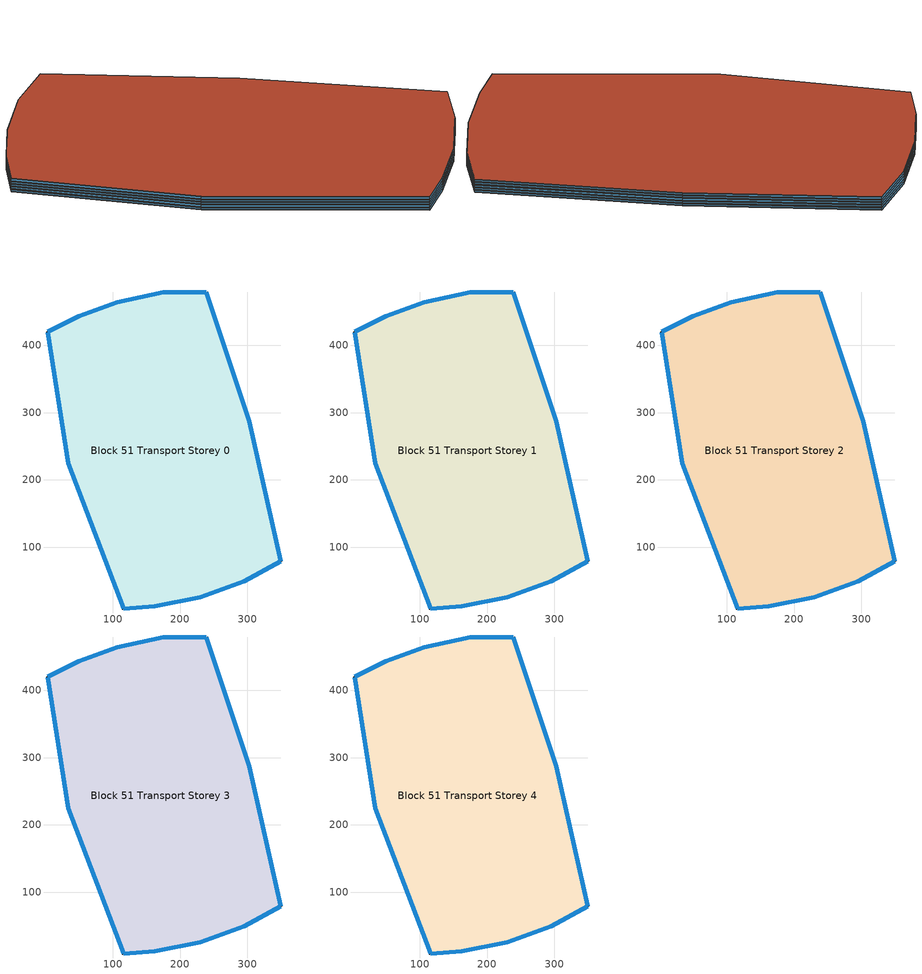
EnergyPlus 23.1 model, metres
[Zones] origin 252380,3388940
Block 51 Transport Storey 0
 floor ground (Project Floor): 238.91,479.52 302.62,287.14 349.85,79.06 295.34,49.58 230.13,25.79 162.07,11.93 116.3,8.1 33.49,224.99 2.85,420.04 48.87,443.39 106.43,464.03 175.09,478.99 z0
 wall outside (Project Wall): 2.85,420.04 33.49,224.99 116.3,8.1 162.07,11.93 230.13,25.79 295.34,49.58 349.85,79.06 302.62,287.14 238.91,479.52 175.09,478.99 106.43,464.03 48.87,443.39 2.85,420.04 z0:3
 window (Transport_west_window_construction): 2.87,419.95 33.47,225.08 / 33.53,224.88 116.26,8.21 z0.6:2.4
 window (Transport_south_window_construction): 116.33,8.1 162.04,11.93 / 162.1,11.94 230.09,25.78 / 230.16,25.8 295.31,49.57 / 295.37,49.6 349.82,79.05 z0.6:2.4
 window (Transport_east_window_construction): 349.83,79.17 302.64,287.04 / 302.59,287.24 238.94,479.42 z0.6:2.4
 window (Transport_north_window_construction): 238.88,479.52 175.12,478.99 / 175.06,478.98 106.47,464.04 / 106.4,464.02 48.9,443.4 / 48.84,443.38 2.87,420.05 z0.6:2.4
 roof outside (Project Ceiling): 295.34,49.58 349.85,79.06 302.62,287.14 238.91,479.52 175.09,478.99 106.43,464.03 48.87,443.39 2.85,420.04 33.49,224.99 116.3,8.1 162.07,11.93 230.13,25.79 z3
Block 51 Transport Storey 1
 floor outside (Project Floor): 238.91,479.52 302.62,287.14 349.85,79.06 295.34,49.58 230.13,25.79 162.07,11.93 116.3,8.1 33.49,224.99 2.85,420.04 48.87,443.39 106.43,464.03 175.09,478.99 z3
 wall outside (Project Wall): 2.85,420.04 33.49,224.99 116.3,8.1 162.07,11.93 230.13,25.79 295.34,49.58 349.85,79.06 302.62,287.14 238.91,479.52 175.09,478.99 106.43,464.03 48.87,443.39 2.85,420.04 z3:6
 window (Transport_west_window_construction): 2.87,419.95 33.47,225.08 / 33.53,224.88 116.26,8.21 z3.6:5.4
 window (Transport_south_window_construction): 116.33,8.1 162.04,11.93 / 162.1,11.94 230.09,25.78 / 230.16,25.8 295.31,49.57 / 295.37,49.6 349.82,79.05 z3.6:5.4
 window (Transport_east_window_construction): 349.83,79.17 302.64,287.04 / 302.59,287.24 238.94,479.42 z3.6:5.4
 window (Transport_north_window_construction): 238.88,479.52 175.12,478.99 / 175.06,478.98 106.47,464.04 / 106.4,464.02 48.9,443.4 / 48.84,443.38 2.87,420.05 z3.6:5.4
 roof outside (Project Ceiling): 295.34,49.58 349.85,79.06 302.62,287.14 238.91,479.52 175.09,478.99 106.43,464.03 48.87,443.39 2.85,420.04 33.49,224.99 116.3,8.1 162.07,11.93 230.13,25.79 z6
Block 51 Transport Storey 2
 floor outside (Project Floor): 238.91,479.52 302.62,287.14 349.85,79.06 295.34,49.58 230.13,25.79 162.07,11.93 116.3,8.1 33.49,224.99 2.85,420.04 48.87,443.39 106.43,464.03 175.09,478.99 z6
 wall outside (Project Wall): 2.85,420.04 33.49,224.99 116.3,8.1 162.07,11.93 230.13,25.79 295.34,49.58 349.85,79.06 302.62,287.14 238.91,479.52 175.09,478.99 106.43,464.03 48.87,443.39 2.85,420.04 z6:9
 window (Transport_west_window_construction): 2.87,419.95 33.47,225.08 / 33.53,224.88 116.26,8.21 z6.6:8.4
 window (Transport_south_window_construction): 116.33,8.1 162.04,11.93 / 162.1,11.94 230.09,25.78 / 230.16,25.8 295.31,49.57 / 295.37,49.6 349.82,79.05 z6.6:8.4
 window (Transport_east_window_construction): 349.83,79.17 302.64,287.04 / 302.59,287.24 238.94,479.42 z6.6:8.4
 window (Transport_north_window_construction): 238.88,479.52 175.12,478.99 / 175.06,478.98 106.47,464.04 / 106.4,464.02 48.9,443.4 / 48.84,443.38 2.87,420.05 z6.6:8.4
 roof outside (Project Ceiling): 295.34,49.58 349.85,79.06 302.62,287.14 238.91,479.52 175.09,478.99 106.43,464.03 48.87,443.39 2.85,420.04 33.49,224.99 116.3,8.1 162.07,11.93 230.13,25.79 z9
Block 51 Transport Storey 3
 floor outside (Project Floor): 238.91,479.52 302.62,287.14 349.85,79.06 295.34,49.58 230.13,25.79 162.07,11.93 116.3,8.1 33.49,224.99 2.85,420.04 48.87,443.39 106.43,464.03 175.09,478.99 z9
 wall outside (Project Wall): 2.85,420.04 33.49,224.99 116.3,8.1 162.07,11.93 230.13,25.79 295.34,49.58 349.85,79.06 302.62,287.14 238.91,479.52 175.09,478.99 106.43,464.03 48.87,443.39 2.85,420.04 z9:12
 window (Transport_west_window_construction): 2.87,419.95 33.47,225.08 / 33.53,224.88 116.26,8.21 z9.6:11.4
 window (Transport_south_window_construction): 116.33,8.1 162.04,11.93 / 162.1,11.94 230.09,25.78 / 230.16,25.8 295.31,49.57 / 295.37,49.6 349.82,79.05 z9.6:11.4
 window (Transport_east_window_construction): 349.83,79.17 302.64,287.04 / 302.59,287.24 238.94,479.42 z9.6:11.4
 window (Transport_north_window_construction): 238.88,479.52 175.12,478.99 / 175.06,478.98 106.47,464.04 / 106.4,464.02 48.9,443.4 / 48.84,443.38 2.87,420.05 z9.6:11.4
 roof outside (Project Ceiling): 295.34,49.58 349.85,79.06 302.62,287.14 238.91,479.52 175.09,478.99 106.43,464.03 48.87,443.39 2.85,420.04 33.49,224.99 116.3,8.1 162.07,11.93 230.13,25.79 z12
Block 51 Transport Storey 4
 floor outside (Project Floor): 238.91,479.52 302.62,287.14 349.85,79.06 295.34,49.58 230.13,25.79 162.07,11.93 116.3,8.1 33.49,224.99 2.85,420.04 48.87,443.39 106.43,464.03 175.09,478.99 z12
 wall outside (Project Wall): 2.85,420.04 33.49,224.99 116.3,8.1 162.07,11.93 230.13,25.79 295.34,49.58 349.85,79.06 302.62,287.14 238.91,479.52 175.09,478.99 106.43,464.03 48.87,443.39 2.85,420.04 z12:15
 window (Transport_west_window_construction): 2.87,419.95 33.47,225.08 / 33.53,224.88 116.26,8.21 z12.6:14.4
 window (Transport_south_window_construction): 116.33,8.1 162.04,11.93 / 162.1,11.94 230.09,25.78 / 230.16,25.8 295.31,49.57 / 295.37,49.6 349.82,79.05 z12.6:14.4
 window (Transport_east_window_construction): 349.83,79.17 302.64,287.04 / 302.59,287.24 238.94,479.42 z12.6:14.4
 window (Transport_north_window_construction): 238.88,479.52 175.12,478.99 / 175.06,478.98 106.47,464.04 / 106.4,464.02 48.9,443.4 / 48.84,443.38 2.87,420.05 z12.6:14.4
 roof outside (Project Flat Roof): 295.34,49.58 349.85,79.06 302.62,287.14 238.91,479.52 175.09,478.99 106.43,464.03 48.87,443.39 2.85,420.04 33.49,224.99 116.3,8.1 162.07,11.93 230.13,25.79 z15
[Building]
Building_1: North Axis=0; Terrain=City; Loads Convergence Tolerance Value=0.04; Temperature Convergence Tolerance Value=0.4; Solar Distribution=FullExterior; Maximum Number of Warmup Days=25; Minimum Number of Warmup Days=6
[Site:Location]
CHN Design_Conditions: Latitude=30; Longitude=114; Time Zone=8; Elevation=12
[SIZINGPERIOD:DESIGNDAY] Day of Month=21; DryBulb Temperature Range Modifier Type=DefaultMultipliers; Humidity Condition Type=Wetbulb; Barometric Pressure=101181; Rain Indicator=No; Snow Indicator=No; Daylight Saving Time Indicator=No; Sky Clearness=0; Begin Environment Reset Mode=FullResetAtBeginEnvironment
Name | Month | Day Type | Maximum DryBulb Temperature | Daily DryBulb Temperature Range | Wetbulb or DewPoint at Maximum DryBulb | Wind Speed | Wind Direction | Solar Model Indicator | ASHRAE Clear Sky Optical Depth for Beam Irradiance taub | ASHRAE Clear Sky Optical Depth for Diffuse Irradiance taud
Ann Htg 99.6% Condns DB | 1 | WinterDesignDay | -10 | 0 | -4.8 | 1 | 340 | ASHRAEClearSky | 0 | 0
Ann Clg .4% Condns DB=>MWB | 7 | SummerDesignDay | 40 | 6.6 | 27.1 | 3.5 | 220 | ASHRAETau | 0.781 | 1.413
[MATERIAL]
DefaultMaterial: Roughness=Rough; Thickness=0.1; Conductivity=0.1; Density=1000; Specific Heat=1000; Thermal Absorptance=0.9; Solar Absorptance=0.7; Visible Absorptance=0.7
[WINDOWMATERIAL:SIMPLEGLAZINGSYSTEM] UFactor=1.6; Visible Transmittance=0.6
Name | Solar Heat Gain Coefficient
Transport_east_window; Transport_south_window; Transport_west_window | 0.3
Transport_north_window | 0.35
[CONSTRUCTION]
Project Wall; Project Floor; Project Flat Roof; Project Ceiling: DefaultMaterial
Transport_east_window_construction: Transport_east_window
Transport_south_window_construction: Transport_south_window
Transport_west_window_construction: Transport_west_window
Transport_north_window_construction: Transport_north_window
[SPACE] Ceiling Height=autocalculate; Volume=autocalculate; Floor Area=autocalculate; Space Type=Transport
Name | Zone
Block 51 Transport Storey 0_space | Block 51 Transport Storey 0
Block 51 Transport Storey 1_space | Block 51 Transport Storey 1
Block 51 Transport Storey 2_space | Block 51 Transport Storey 2
Block 51 Transport Storey 3_space | Block 51 Transport Storey 3
Block 51 Transport Storey 4_space | Block 51 Transport Storey 4
[SPACELIST]
Transport: Block 51 Transport Storey 0_space, Block 51 Transport Storey 1_space, Block 51 Transport Storey 2_space, Block 51 Transport Storey 3_space, Block 51 Transport Storey 4_space
[ZONE] Type=1; Multiplier=1; Ceiling Height=autocalculate; Volume=autocalculate; Floor Area=autocalculate; Part of Total Floor Area=Yes
Block 51 Transport Storey 0; Block 51 Transport Storey 1; Block 51 Transport Storey 2; Block 51 Transport Storey 3; Block 51 Transport Storey 4
[PEOPLE]
People_for_transport: Zone or ZoneList or Space or SpaceList=Transport; Number of People Schedule=SeasonalSchedule_Schedule_transport_people; Number of People Calculation Method=People/Area; People per Floor Area=0.5; Fraction Radiant=0.3; Sensible Heat Fraction=autocalculate; Activity Level Schedule=SeasonalSchedule_Schedule_transport_activity; Carbon Dioxide Generation Rate=3.82e-08; Enable ASHRAE 55 Comfort Warnings=No; Mean Radiant Temperature Calculation Type=ZoneAveraged; Clothing Insulation Calculation Method=ClothingInsulationSchedule; Cold Stress Temperature Threshold=15.56; Heat Stress Temperature Threshold=30
[LIGHTS]
Light_for_transport: Zone or ZoneList or Space or SpaceList=Transport; Schedule=SeasonalSchedule_transport_lighting; Design Level Calculation Method=Watts/Area; Watts per Zone Floor Area=10; Return Air Fraction=0; Fraction Radiant=0.32; Fraction Visible=0.25; Fraction Replaceable=1; EndUse Subcategory=General; Return Air Fraction Calculated from Plenum Temperature=No; Return Air Fraction Function of Plenum Temperature Coefficient 1=0; Return Air Fraction Function of Plenum Temperature Coefficient 2=0
[ELECTRICEQUIPMENT]
Equipment_for_transport: Zone or ZoneList or Space or SpaceList=Transport; Schedule=SeasonalSchedule_Schedule_transport_equipment; Design Level Calculation Method=Watts/Area; Watts per Zone Floor Area=15; Fraction Latent=0; Fraction Radiant=0; Fraction Lost=0; EndUse Subcategory=Electric Equipment
[DAYLIGHTING:CONTROLS] Illuminance Setpoint at Reference Point 1=300
Name | Zone or Space | Glare Calculation Daylighting Reference Point | Daylighting Reference Point 1
Dlight_Block 51 Transport Storey 0 | Block 51 Transport Storey 0 | Rpoint_Block 51 Transport Storey 0 | Rpoint_Block 51 Transport Storey 0
Dlight_Block 51 Transport Storey 1 | Block 51 Transport Storey 1 | Rpoint_Block 51 Transport Storey 1 | Rpoint_Block 51 Transport Storey 1
Dlight_Block 51 Transport Storey 2 | Block 51 Transport Storey 2 | Rpoint_Block 51 Transport Storey 2 | Rpoint_Block 51 Transport Storey 2
Dlight_Block 51 Transport Storey 3 | Block 51 Transport Storey 3 | Rpoint_Block 51 Transport Storey 3 | Rpoint_Block 51 Transport Storey 3
Dlight_Block 51 Transport Storey 4 | Block 51 Transport Storey 4 | Rpoint_Block 51 Transport Storey 4 | Rpoint_Block 51 Transport Storey 4
[HVACTEMPLATE:THERMOSTAT]
Name | Heating Setpoint Schedule | Cooling Setpoint Schedule
Thermostat_for_office | SeasonalSchedule_office_heating | SeasonalSchedule_office_cooling
Thermostat_for_commercial | SeasonalSchedule_commerical_heating | SeasonalSchedule_commerical_cooling
Thermostat_for_residential | SeasonalSchedule_residential_heating | SeasonalSchedule_residential_cooling
Thermostat_for_school | SeasonalSchedule_school_heating | SeasonalSchedule_school_cooling
Thermostat_for_hospital | SeasonalSchedule_hospital_heating | SeasonalSchedule_hospital_cooling
Thermostat_for_industrial | SeasonalSchedule_Industrial_heating | SeasonalSchedule_Industrial_cooling
Thermostat_for_transport | SeasonalSchedule_transport_heating | SeasonalSchedule_transport_cooling
Thermostat_for_administration | SeasonalSchedule_administration_heating | SeasonalSchedule_administration_cooling
[HVACTEMPLATE:ZONE:IDEALLOADSAIRSYSTEM] Template Thermostat=Thermostat_for_transport; Maximum Heating Supply Air Temperature=50; Minimum Cooling Supply Air Temperature=13; Maximum Heating Supply Air Humidity Ratio=0.0156; Minimum Cooling Supply Air Humidity Ratio=0.0077; Heating Limit=NoLimit; Cooling Limit=NoLimit; Dehumidification Control Type=ConstantSensibleHeatRatio; Cooling Sensible Heat Ratio=0.7; Dehumidification Setpoint=60; Humidification Control Type=None; Humidification Setpoint=30; Outdoor Air Method=DetailedSpecification; Outdoor Air Flow Rate per Person=0.00944; Outdoor Air Flow Rate per Zone Floor Area=0; Outdoor Air Flow Rate per Zone=0; Design Specification Outdoor Air Object=Ventilation_for_transport; Demand Controlled Ventilation Type=None; Outdoor Air Economizer Type=NoEconomizer; Heat Recovery Type=None; Sensible Heat Recovery Effectiveness=0.7; Latent Heat Recovery Effectiveness=0.65
Block 51 Transport Storey 0; Block 51 Transport Storey 1; Block 51 Transport Storey 2; Block 51 Transport Storey 3; Block 51 Transport Storey 4
[DESIGNSPECIFICATION:OUTDOORAIR]
Ventilation_for_transport: Outdoor Air Method=Flow/Person; Outdoor Air Flow per Person=0.00833333; Outdoor Air Flow per Zone Floor Area=0; Outdoor Air Flow per Zone=0; Outdoor Air Flow Air Changes per Hour=0
[SCHEDULE:DAY:HOURLY]
Schedule_administration_heating_summer_hourly; Schedule_commerical_heating_summer_hourly; Schedule_residential_heating_summer_hourly; Schedule_school_heating_summer_hourly; Schedule_hospital_heating_summer_hourly; Schedule_Industrial_heating_summer_hourly; Schedule_transport_heating_summer_hourly; Schedule_office_heating_summer_hourly: -20, -20, -20, -20, -20, -20, -20, -20, -20, -20, -20, -20, -20, -20, -20, -20, -20, -20, -20, -20, -20, -20, -20, -20
Schedule_administration_heating_winnter_weekday_hourly: 5, 5, 5, 5, 5, 5, 12, 12, 18, 20, 20, 20, 20, 20, 20, 20, 20, 20, 18, 5, 5, 5, 5, 5
Schedule_administration_heating_winnter_holiday_hourly; Schedule_school_heating_winnter_holiday_hourly: 5, 5, 5, 5, 5, 5, 5, 5, 5, 5, 5, 5, 5, 5, 5, 5, 5, 5, 5, 5, 5, 5, 5, 5
Schedule_administration_cooling_winter_hourly; Schedule_administration_cooling_summer_holiday_hourly; Schedule_commerical_cooling_winter_hourly; Schedule_residential_cooling_winter_hourly; Schedule_school_cooling_winter_hourly; Schedule_school_cooling_summer_holiday_hourly; Schedule_hospital_cooling_winter_hourly; Schedule_Industrial_cooling_winter_hourly; Schedule_transport_cooling_winter_hourly; Schedule_office_cooling_winter_hourly: 50, 50, 50, 50, 50, 50, 50, 50, 50, 50, 50, 50, 50, 50, 50, 50, 50, 50, 50, 50, 50, 50, 50, 50
Schedule_administration_cooling_summer_weekday_hourly: 50, 50, 50, 50, 50, 50, 50, 28, 26, 26, 26, 26, 26, 26, 26, 26, 26, 26, 50, 50, 50, 50, 50, 50
Schedule_commerical_heating_winnter_weekday_hourly; Schedule_commerical_heating_winnter_holiday_hourly: 5, 5, 5, 5, 5, 5, 12, 16, 18, 18, 18, 18, 18, 18, 18, 18, 18, 18, 18, 18, 12, 5, 5, 5
Schedule_commerical_cooling_summer_weekday_hourly; Schedule_commerical_cooling_summer_holiday_hourly: 50, 50, 50, 50, 50, 50, 50, 28, 24, 24, 24, 24, 24, 24, 24, 24, 24, 24, 24, 24, 24, 28, 50, 50
Schedule_residential_heating_winnter_weekday_hourly; Schedule_residential_heating_winnter_holiday_hourly: 18, 18, 18, 18, 18, 18, 18, -20, -20, -20, -20, -20, -20, -20, -20, -20, -20, -20, -20, -20, 18, 18, 18, 18
Schedule_residential_cooling_summer_weekday_hourly; Schedule_residential_cooling_summer_holiday_hourly: 26, 26, 26, 26, 26, 26, 26, 50, 50, 50, 50, 50, 50, 50, 50, 50, 50, 50, 50, 50, 26, 26, 26, 26
Schedule_school_heating_winnter_weekday_hourly: 5, 5, 5, 5, 5, 12, 18, 20, 20, 20, 20, 20, 20, 20, 20, 20, 20, 20, 18, 12, 5, 5, 5, 5
Schedule_school_cooling_summer_weekday_hourly: 50, 50, 50, 50, 50, 50, 28, 26, 26, 26, 26, 26, 26, 26, 26, 26, 26, 26, 50, 50, 50, 50, 50, 50
Schedule_hospital_heating_winnter_weekday_hourly; Schedule_hospital_heating_winnter_holiday_hourly: 22, 22, 22, 22, 22, 22, 22, 22, 22, 22, 22, 22, 22, 22, 22, 22, 22, 22, 22, 22, 22, 22, 22, 22
Schedule_hospital_cooling_summer_weekday_hourly; Schedule_hospital_cooling_summer_holiday_hourly: 26, 26, 26, 26, 26, 26, 26, 26, 26, 26, 26, 26, 26, 26, 26, 26, 26, 26, 26, 26, 26, 26, 26, 26
Schedule_Industrial_heating_winnter_weekday_hourly; Schedule_Industrial_heating_winnter_holiday_hourly: -20, -20, -20, -20, -20, -20, 18, 18, 18, 18, 18, 18, 18, 18, 18, 18, 18, 18, 18, -20, -20, -20, -20, -20
Schedule_Industrial_cooling_summer_weekday_hourly; Schedule_Industrial_cooling_summer_holiday_hourly: 50, 50, 50, 50, 50, 50, 50, 28, 28, 28, 28, 28, 28, 28, 28, 28, 28, 28, 28, 50, 50, 50, 50, 50
Schedule_transport_heating_winnter_weekday_hourly; Schedule_transport_heating_winnter_holiday_hourly: 18, 18, 18, 18, 18, 18, 20, 20, 20, 20, 20, 20, 20, 20, 20, 20, 20, 20, 20, 20, 20, 20, 18, 18
Schedule_transport_cooling_summer_weekday_hourly; Schedule_transport_cooling_summer_holiday_hourly: 26, 26, 26, 26, 26, 26, 26, 24, 24, 24, 25, 24, 24, 24, 24, 24, 24, 24, 24, 24, 24, 24, 26, 28
Schedule_transport_lighting_weekday_hourly; Schedule_transport_lighting_holiday_hourly; Schedule_transport_equipment_holiday_hourly: 1, 1, 1, 1, 1, 1, 1, 1, 1, 1, 1, 1, 1, 1, 1, 1, 1, 1, 1, 1, 1, 1, 1, 1
Schedule_transport_equipment_weekday_hourly: 0.8, 0.8, 0.8, 0.8, 0.8, 0.8, 1, 1, 1, 1, 1, 1, 1, 1, 1, 1, 1, 1, 1, 1, 1, 1, 0.8, 0.8
Schedule_transport_people_weekday_hourly: 0.2, 0.2, 0.2, 0.2, 0.2, 0.2, 0.8, 1, 1, 1, 0.8, 0.5, 0.8, 0.5, 0.8, 0.5, 0.5, 1, 1, 1, 0.8, 0.8, 0.6, 0.2
Schedule_transport_people_holiday_hourly: 0.6, 0.6, 0.6, 0.6, 0.6, 0.7, 0.8, 1, 1, 1, 1, 1, 1, 1, 1, 1, 1, 1, 1, 1, 1, 1, 0.6, 0.6
Schedule_transport_activity_weekday_hourly; Schedule_transport_activity_holiday_hourly: 207, 207, 207, 207, 207, 207, 207, 207, 207, 207, 207, 207, 207, 207, 207, 207, 207, 207, 207, 207, 207, 207, 207, 207
Schedule_office_heating_winnter_weekday_hourly: 5, 5, 5, 5, 5, 5, 12, 18, 20, 20, 20, 20, 20, 20, 20, 20, 20, 20, 20, 18, 12, 5, 5, 5
Schedule_office_heating_winnter_holiday_hourly: 5, 5, 5, 5, 5, 5, 5, 5, 5, 16, 16, 16, 16, 16, 16, 16, 16, 5, 5, 5, 5, 5, 5, 5
Schedule_office_cooling_summer_weekday_hourly: 50, 50, 50, 50, 50, 50, 28, 26, 26, 26, 26, 26, 26, 26, 26, 26, 26, 26, 26, 26, 50, 50, 50, 50
Schedule_office_cooling_summer_holiday_hourly: 50, 50, 50, 50, 50, 50, 50, 50, 50, 50, 50, 26, 26, 26, 26, 26, 26, 50, 50, 50, 50, 50, 50, 50
[SCHEDULE:WEEK:DAILY]
Schedule_office_heating_summer_weekly: Schedule_office_heating_summer_hourly, Schedule_office_heating_summer_hourly, Schedule_office_heating_summer_hourly, Schedule_office_heating_summer_hourly, Schedule_office_heating_summer_hourly, Schedule_office_heating_summer_hourly, Schedule_office_heating_summer_hourly, Schedule_office_heating_summer_hourly, Schedule_office_heating_summer_hourly, Schedule_office_heating_summer_hourly, Schedule_office_heating_summer_hourly, Schedule_office_heating_summer_hourly
Schedule_office_heating_winnter_weekly: Schedule_office_heating_winnter_holiday_hourly, Schedule_office_heating_winnter_weekday_hourly, Schedule_office_heating_winnter_weekday_hourly, Schedule_office_heating_winnter_weekday_hourly, Schedule_office_heating_winnter_weekday_hourly, Schedule_office_heating_winnter_weekday_hourly, Schedule_office_heating_winnter_holiday_hourly, Schedule_office_heating_winnter_holiday_hourly, Schedule_office_heating_winnter_weekday_hourly, Schedule_office_heating_winnter_weekday_hourly, Schedule_office_heating_winnter_holiday_hourly, Schedule_office_heating_winnter_holiday_hourly
Schedule_office_cooling_winnter_weekly: Schedule_office_cooling_winter_hourly, Schedule_office_cooling_winter_hourly, Schedule_office_cooling_winter_hourly, Schedule_office_cooling_winter_hourly, Schedule_office_cooling_winter_hourly, Schedule_office_cooling_winter_hourly, Schedule_office_cooling_winter_hourly, Schedule_office_cooling_winter_hourly, Schedule_office_cooling_winter_hourly, Schedule_office_cooling_winter_hourly, Schedule_office_cooling_winter_hourly, Schedule_office_cooling_winter_hourly
Schedule_office_cooling_summer_weekly: Schedule_office_cooling_summer_holiday_hourly, Schedule_office_cooling_summer_weekday_hourly, Schedule_office_cooling_summer_weekday_hourly, Schedule_office_cooling_summer_weekday_hourly, Schedule_office_cooling_summer_weekday_hourly, Schedule_office_cooling_summer_weekday_hourly, Schedule_office_cooling_summer_holiday_hourly, Schedule_office_cooling_summer_holiday_hourly, Schedule_office_cooling_summer_weekday_hourly, Schedule_office_cooling_summer_weekday_hourly, Schedule_office_cooling_summer_holiday_hourly, Schedule_office_cooling_summer_holiday_hourly
Schedule_commerical_heating_summer_weekly: Schedule_commerical_heating_summer_hourly, Schedule_commerical_heating_summer_hourly, Schedule_commerical_heating_summer_hourly, Schedule_commerical_heating_summer_hourly, Schedule_commerical_heating_summer_hourly, Schedule_commerical_heating_summer_hourly, Schedule_commerical_heating_summer_hourly, Schedule_commerical_heating_summer_hourly, Schedule_commerical_heating_summer_hourly, Schedule_commerical_heating_summer_hourly, Schedule_commerical_heating_summer_hourly, Schedule_commerical_heating_summer_hourly
Schedule_commerical_heating_winnter_weekly: Schedule_commerical_heating_winnter_holiday_hourly, Schedule_commerical_heating_winnter_weekday_hourly, Schedule_commerical_heating_winnter_weekday_hourly, Schedule_commerical_heating_winnter_weekday_hourly, Schedule_commerical_heating_winnter_weekday_hourly, Schedule_commerical_heating_winnter_weekday_hourly, Schedule_commerical_heating_winnter_holiday_hourly, Schedule_commerical_heating_winnter_holiday_hourly, Schedule_commerical_heating_winnter_weekday_hourly, Schedule_commerical_heating_winnter_weekday_hourly, Schedule_commerical_heating_winnter_holiday_hourly, Schedule_commerical_heating_winnter_holiday_hourly
Schedule_commerical_cooling_winnter_weekly: Schedule_commerical_cooling_winter_hourly, Schedule_commerical_cooling_winter_hourly, Schedule_commerical_cooling_winter_hourly, Schedule_commerical_cooling_winter_hourly, Schedule_commerical_cooling_winter_hourly, Schedule_commerical_cooling_winter_hourly, Schedule_commerical_cooling_winter_hourly, Schedule_commerical_cooling_winter_hourly, Schedule_commerical_cooling_winter_hourly, Schedule_commerical_cooling_winter_hourly, Schedule_commerical_cooling_winter_hourly, Schedule_commerical_cooling_winter_hourly
Schedule_commerical_cooling_summer_weekly: Schedule_commerical_cooling_summer_holiday_hourly, Schedule_commerical_cooling_summer_weekday_hourly, Schedule_commerical_cooling_summer_weekday_hourly, Schedule_commerical_cooling_summer_weekday_hourly, Schedule_commerical_cooling_summer_weekday_hourly, Schedule_commerical_cooling_summer_weekday_hourly, Schedule_commerical_cooling_summer_holiday_hourly, Schedule_commerical_cooling_summer_holiday_hourly, Schedule_commerical_cooling_summer_weekday_hourly, Schedule_commerical_cooling_summer_weekday_hourly, Schedule_commerical_cooling_summer_holiday_hourly, Schedule_commerical_cooling_summer_holiday_hourly
Schedule_residential_heating_summer_weekly: Schedule_residential_heating_summer_hourly, Schedule_residential_heating_summer_hourly, Schedule_residential_heating_summer_hourly, Schedule_residential_heating_summer_hourly, Schedule_residential_heating_summer_hourly, Schedule_residential_heating_summer_hourly, Schedule_residential_heating_summer_hourly, Schedule_residential_heating_summer_hourly, Schedule_residential_heating_summer_hourly, Schedule_residential_heating_summer_hourly, Schedule_residential_heating_summer_hourly, Schedule_residential_heating_summer_hourly
Schedule_residential_heating_winnter_weekly: Schedule_residential_heating_winnter_holiday_hourly, Schedule_residential_heating_winnter_weekday_hourly, Schedule_residential_heating_winnter_weekday_hourly, Schedule_residential_heating_winnter_weekday_hourly, Schedule_residential_heating_winnter_weekday_hourly, Schedule_residential_heating_winnter_weekday_hourly, Schedule_residential_heating_winnter_holiday_hourly, Schedule_residential_heating_winnter_holiday_hourly, Schedule_residential_heating_winnter_weekday_hourly, Schedule_residential_heating_winnter_weekday_hourly, Schedule_residential_heating_winnter_holiday_hourly, Schedule_residential_heating_winnter_holiday_hourly
Schedule_residential_cooling_winnter_weekly: Schedule_residential_cooling_winter_hourly, Schedule_residential_cooling_winter_hourly, Schedule_residential_cooling_winter_hourly, Schedule_residential_cooling_winter_hourly, Schedule_residential_cooling_winter_hourly, Schedule_residential_cooling_winter_hourly, Schedule_residential_cooling_winter_hourly, Schedule_residential_cooling_winter_hourly, Schedule_residential_cooling_winter_hourly, Schedule_residential_cooling_winter_hourly, Schedule_residential_cooling_winter_hourly, Schedule_residential_cooling_winter_hourly
Schedule_residential_cooling_summer_weekly: Schedule_residential_cooling_summer_holiday_hourly, Schedule_residential_cooling_summer_weekday_hourly, Schedule_residential_cooling_summer_weekday_hourly, Schedule_residential_cooling_summer_weekday_hourly, Schedule_residential_cooling_summer_weekday_hourly, Schedule_residential_cooling_summer_weekday_hourly, Schedule_residential_cooling_summer_holiday_hourly, Schedule_residential_cooling_summer_holiday_hourly, Schedule_residential_cooling_summer_weekday_hourly, Schedule_residential_cooling_summer_weekday_hourly, Schedule_residential_cooling_summer_holiday_hourly, Schedule_residential_cooling_summer_holiday_hourly
Schedule_school_heating_summer_weekly: Schedule_school_heating_summer_hourly, Schedule_school_heating_summer_hourly, Schedule_school_heating_summer_hourly, Schedule_school_heating_summer_hourly, Schedule_school_heating_summer_hourly, Schedule_school_heating_summer_hourly, Schedule_school_heating_summer_hourly, Schedule_school_heating_summer_hourly, Schedule_school_heating_summer_hourly, Schedule_school_heating_summer_hourly, Schedule_school_heating_summer_hourly, Schedule_school_heating_summer_hourly
Schedule_school_heating_winnter_weekly: Schedule_school_heating_winnter_holiday_hourly, Schedule_school_heating_winnter_weekday_hourly, Schedule_school_heating_winnter_weekday_hourly, Schedule_school_heating_winnter_weekday_hourly, Schedule_school_heating_winnter_weekday_hourly, Schedule_school_heating_winnter_weekday_hourly, Schedule_school_heating_winnter_holiday_hourly, Schedule_school_heating_winnter_holiday_hourly, Schedule_school_heating_winnter_weekday_hourly, Schedule_school_heating_winnter_weekday_hourly, Schedule_school_heating_winnter_holiday_hourly, Schedule_school_heating_winnter_holiday_hourly
Schedule_school_cooling_winnter_weekly: Schedule_school_cooling_winter_hourly, Schedule_school_cooling_winter_hourly, Schedule_school_cooling_winter_hourly, Schedule_school_cooling_winter_hourly, Schedule_school_cooling_winter_hourly, Schedule_school_cooling_winter_hourly, Schedule_school_cooling_winter_hourly, Schedule_school_cooling_winter_hourly, Schedule_school_cooling_winter_hourly, Schedule_school_cooling_winter_hourly, Schedule_school_cooling_winter_hourly, Schedule_school_cooling_winter_hourly
Schedule_school_cooling_summer_weekly: Schedule_school_cooling_summer_holiday_hourly, Schedule_school_cooling_summer_weekday_hourly, Schedule_school_cooling_summer_weekday_hourly, Schedule_school_cooling_summer_weekday_hourly, Schedule_school_cooling_summer_weekday_hourly, Schedule_school_cooling_summer_weekday_hourly, Schedule_school_cooling_summer_holiday_hourly, Schedule_school_cooling_summer_holiday_hourly, Schedule_school_cooling_summer_weekday_hourly, Schedule_school_cooling_summer_weekday_hourly, Schedule_school_cooling_summer_holiday_hourly, Schedule_school_cooling_summer_holiday_hourly
Schedule_hospital_heating_summer_weekly: Schedule_hospital_heating_summer_hourly, Schedule_hospital_heating_summer_hourly, Schedule_hospital_heating_summer_hourly, Schedule_hospital_heating_summer_hourly, Schedule_hospital_heating_summer_hourly, Schedule_hospital_heating_summer_hourly, Schedule_hospital_heating_summer_hourly, Schedule_hospital_heating_summer_hourly, Schedule_hospital_heating_summer_hourly, Schedule_hospital_heating_summer_hourly, Schedule_hospital_heating_summer_hourly, Schedule_hospital_heating_summer_hourly
Schedule_hospital_heating_winnter_weekly: Schedule_hospital_heating_winnter_holiday_hourly, Schedule_hospital_heating_winnter_weekday_hourly, Schedule_hospital_heating_winnter_weekday_hourly, Schedule_hospital_heating_winnter_weekday_hourly, Schedule_hospital_heating_winnter_weekday_hourly, Schedule_hospital_heating_winnter_weekday_hourly, Schedule_hospital_heating_winnter_holiday_hourly, Schedule_hospital_heating_winnter_holiday_hourly, Schedule_hospital_heating_winnter_weekday_hourly, Schedule_hospital_heating_winnter_weekday_hourly, Schedule_hospital_heating_winnter_holiday_hourly, Schedule_hospital_heating_winnter_holiday_hourly
Schedule_hospital_cooling_winnter_weekly: Schedule_hospital_cooling_winter_hourly, Schedule_hospital_cooling_winter_hourly, Schedule_hospital_cooling_winter_hourly, Schedule_hospital_cooling_winter_hourly, Schedule_hospital_cooling_winter_hourly, Schedule_hospital_cooling_winter_hourly, Schedule_hospital_cooling_winter_hourly, Schedule_hospital_cooling_winter_hourly, Schedule_hospital_cooling_winter_hourly, Schedule_hospital_cooling_winter_hourly, Schedule_hospital_cooling_winter_hourly, Schedule_hospital_cooling_winter_hourly
Schedule_hospital_cooling_summer_weekly: Schedule_hospital_cooling_summer_holiday_hourly, Schedule_hospital_cooling_summer_weekday_hourly, Schedule_hospital_cooling_summer_weekday_hourly, Schedule_hospital_cooling_summer_weekday_hourly, Schedule_hospital_cooling_summer_weekday_hourly, Schedule_hospital_cooling_summer_weekday_hourly, Schedule_hospital_cooling_summer_holiday_hourly, Schedule_hospital_cooling_summer_holiday_hourly, Schedule_hospital_cooling_summer_weekday_hourly, Schedule_hospital_cooling_summer_weekday_hourly, Schedule_hospital_cooling_summer_holiday_hourly, Schedule_hospital_cooling_summer_holiday_hourly
Schedule_Industrial_heating_summer_weekly: Schedule_Industrial_heating_summer_hourly, Schedule_Industrial_heating_summer_hourly, Schedule_Industrial_heating_summer_hourly, Schedule_Industrial_heating_summer_hourly, Schedule_Industrial_heating_summer_hourly, Schedule_Industrial_heating_summer_hourly, Schedule_Industrial_heating_summer_hourly, Schedule_Industrial_heating_summer_hourly, Schedule_Industrial_heating_summer_hourly, Schedule_Industrial_heating_summer_hourly, Schedule_Industrial_heating_summer_hourly, Schedule_Industrial_heating_summer_hourly
Schedule_Industrial_heating_winnter_weekly: Schedule_Industrial_heating_winnter_holiday_hourly, Schedule_Industrial_heating_winnter_weekday_hourly, Schedule_Industrial_heating_winnter_weekday_hourly, Schedule_Industrial_heating_winnter_weekday_hourly, Schedule_Industrial_heating_winnter_weekday_hourly, Schedule_Industrial_heating_winnter_weekday_hourly, Schedule_Industrial_heating_winnter_holiday_hourly, Schedule_Industrial_heating_winnter_holiday_hourly, Schedule_Industrial_heating_winnter_weekday_hourly, Schedule_Industrial_heating_winnter_weekday_hourly, Schedule_Industrial_heating_winnter_holiday_hourly, Schedule_Industrial_heating_winnter_holiday_hourly
Schedule_Industrial_cooling_winnter_weekly: Schedule_Industrial_cooling_winter_hourly, Schedule_Industrial_cooling_winter_hourly, Schedule_Industrial_cooling_winter_hourly, Schedule_Industrial_cooling_winter_hourly, Schedule_Industrial_cooling_winter_hourly, Schedule_Industrial_cooling_winter_hourly, Schedule_Industrial_cooling_winter_hourly, Schedule_Industrial_cooling_winter_hourly, Schedule_Industrial_cooling_winter_hourly, Schedule_Industrial_cooling_winter_hourly, Schedule_Industrial_cooling_winter_hourly, Schedule_Industrial_cooling_winter_hourly
Schedule_Industrial_cooling_summer_weekly: Schedule_Industrial_cooling_summer_holiday_hourly, Schedule_Industrial_cooling_summer_weekday_hourly, Schedule_Industrial_cooling_summer_weekday_hourly, Schedule_Industrial_cooling_summer_weekday_hourly, Schedule_Industrial_cooling_summer_weekday_hourly, Schedule_Industrial_cooling_summer_weekday_hourly, Schedule_Industrial_cooling_summer_holiday_hourly, Schedule_Industrial_cooling_summer_holiday_hourly, Schedule_Industrial_cooling_summer_weekday_hourly, Schedule_Industrial_cooling_summer_weekday_hourly, Schedule_Industrial_cooling_summer_holiday_hourly, Schedule_Industrial_cooling_summer_holiday_hourly
Schedule_administration_heating_summer_weekly: Schedule_administration_heating_summer_hourly, Schedule_administration_heating_summer_hourly, Schedule_administration_heating_summer_hourly, Schedule_administration_heating_summer_hourly, Schedule_administration_heating_summer_hourly, Schedule_administration_heating_summer_hourly, Schedule_administration_heating_summer_hourly, Schedule_administration_heating_summer_hourly, Schedule_administration_heating_summer_hourly, Schedule_administration_heating_summer_hourly, Schedule_administration_heating_summer_hourly, Schedule_administration_heating_summer_hourly
Schedule_administration_heating_winnter_weekly: Schedule_administration_heating_winnter_holiday_hourly, Schedule_administration_heating_winnter_weekday_hourly, Schedule_administration_heating_winnter_weekday_hourly, Schedule_administration_heating_winnter_weekday_hourly, Schedule_administration_heating_winnter_weekday_hourly, Schedule_administration_heating_winnter_weekday_hourly, Schedule_administration_heating_winnter_holiday_hourly, Schedule_administration_heating_winnter_holiday_hourly, Schedule_administration_heating_winnter_weekday_hourly, Schedule_administration_heating_winnter_weekday_hourly, Schedule_administration_heating_winnter_holiday_hourly, Schedule_administration_heating_winnter_holiday_hourly
Schedule_administration_cooling_winnter_weekly: Schedule_administration_cooling_winter_hourly, Schedule_administration_cooling_winter_hourly, Schedule_administration_cooling_winter_hourly, Schedule_administration_cooling_winter_hourly, Schedule_administration_cooling_winter_hourly, Schedule_administration_cooling_winter_hourly, Schedule_administration_cooling_winter_hourly, Schedule_administration_cooling_winter_hourly, Schedule_administration_cooling_winter_hourly, Schedule_administration_cooling_winter_hourly, Schedule_administration_cooling_winter_hourly, Schedule_administration_cooling_winter_hourly
Schedule_administration_cooling_summer_weekly: Schedule_administration_cooling_summer_holiday_hourly, Schedule_administration_cooling_summer_weekday_hourly, Schedule_administration_cooling_summer_weekday_hourly, Schedule_administration_cooling_summer_weekday_hourly, Schedule_administration_cooling_summer_weekday_hourly, Schedule_administration_cooling_summer_weekday_hourly, Schedule_administration_cooling_summer_holiday_hourly, Schedule_administration_cooling_summer_holiday_hourly, Schedule_administration_cooling_summer_weekday_hourly, Schedule_administration_cooling_summer_weekday_hourly, Schedule_administration_cooling_summer_holiday_hourly, Schedule_administration_cooling_summer_holiday_hourly
Schedule_transport_heating_summer_weekly: Schedule_transport_heating_summer_hourly, Schedule_transport_heating_summer_hourly, Schedule_transport_heating_summer_hourly, Schedule_transport_heating_summer_hourly, Schedule_transport_heating_summer_hourly, Schedule_transport_heating_summer_hourly, Schedule_transport_heating_summer_hourly, Schedule_transport_heating_summer_hourly, Schedule_transport_heating_summer_hourly, Schedule_transport_heating_summer_hourly, Schedule_transport_heating_summer_hourly, Schedule_transport_heating_summer_hourly
Schedule_transport_heating_winnter_weekly: Schedule_transport_heating_winnter_holiday_hourly, Schedule_transport_heating_winnter_weekday_hourly, Schedule_transport_heating_winnter_weekday_hourly, Schedule_transport_heating_winnter_weekday_hourly, Schedule_transport_heating_winnter_weekday_hourly, Schedule_transport_heating_winnter_weekday_hourly, Schedule_transport_heating_winnter_holiday_hourly, Schedule_transport_heating_winnter_holiday_hourly, Schedule_transport_heating_winnter_weekday_hourly, Schedule_transport_heating_winnter_weekday_hourly, Schedule_transport_heating_winnter_holiday_hourly, Schedule_transport_heating_winnter_holiday_hourly
Schedule_transport_cooling_winnter_weekly: Schedule_transport_cooling_winter_hourly, Schedule_transport_cooling_winter_hourly, Schedule_transport_cooling_winter_hourly, Schedule_transport_cooling_winter_hourly, Schedule_transport_cooling_winter_hourly, Schedule_transport_cooling_winter_hourly, Schedule_transport_cooling_winter_hourly, Schedule_transport_cooling_winter_hourly, Schedule_transport_cooling_winter_hourly, Schedule_transport_cooling_winter_hourly, Schedule_transport_cooling_winter_hourly, Schedule_transport_cooling_winter_hourly
Schedule_transport_cooling_summer_weekly: Schedule_transport_cooling_summer_holiday_hourly, Schedule_transport_cooling_summer_weekday_hourly, Schedule_transport_cooling_summer_weekday_hourly, Schedule_transport_cooling_summer_weekday_hourly, Schedule_transport_cooling_summer_weekday_hourly, Schedule_transport_cooling_summer_weekday_hourly, Schedule_transport_cooling_summer_holiday_hourly, Schedule_transport_cooling_summer_holiday_hourly, Schedule_transport_cooling_summer_weekday_hourly, Schedule_transport_cooling_summer_weekday_hourly, Schedule_transport_cooling_summer_holiday_hourly, Schedule_transport_cooling_summer_holiday_hourly
Schedule_transport_lighting_weekly: Schedule_transport_lighting_holiday_hourly, Schedule_transport_lighting_weekday_hourly, Schedule_transport_lighting_weekday_hourly, Schedule_transport_lighting_weekday_hourly, Schedule_transport_lighting_weekday_hourly, Schedule_transport_lighting_weekday_hourly, Schedule_transport_lighting_holiday_hourly, Schedule_transport_lighting_holiday_hourly, Schedule_transport_lighting_weekday_hourly, Schedule_transport_lighting_weekday_hourly, Schedule_transport_lighting_holiday_hourly, Schedule_transport_lighting_holiday_hourly
Schedule_transport_equipment_weekly: Schedule_transport_equipment_holiday_hourly, Schedule_transport_equipment_weekday_hourly, Schedule_transport_equipment_weekday_hourly, Schedule_transport_equipment_weekday_hourly, Schedule_transport_equipment_weekday_hourly, Schedule_transport_equipment_weekday_hourly, Schedule_transport_equipment_holiday_hourly, Schedule_transport_equipment_holiday_hourly, Schedule_transport_equipment_weekday_hourly, Schedule_transport_equipment_weekday_hourly, Schedule_transport_equipment_holiday_hourly, Schedule_transport_equipment_holiday_hourly
Schedule_transport_people_weekly: Schedule_transport_people_holiday_hourly, Schedule_transport_people_weekday_hourly, Schedule_transport_people_weekday_hourly, Schedule_transport_people_weekday_hourly, Schedule_transport_people_weekday_hourly, Schedule_transport_people_weekday_hourly, Schedule_transport_people_holiday_hourly, Schedule_transport_people_holiday_hourly, Schedule_transport_people_weekday_hourly, Schedule_transport_people_weekday_hourly, Schedule_transport_people_holiday_hourly, Schedule_transport_people_holiday_hourly
Schedule_transport_activity_weekly: Schedule_transport_activity_holiday_hourly, Schedule_transport_activity_weekday_hourly, Schedule_transport_activity_weekday_hourly, Schedule_transport_activity_weekday_hourly, Schedule_transport_activity_weekday_hourly, Schedule_transport_activity_weekday_hourly, Schedule_transport_activity_holiday_hourly, Schedule_transport_activity_holiday_hourly, Schedule_transport_activity_weekday_hourly, Schedule_transport_activity_weekday_hourly, Schedule_transport_activity_holiday_hourly, Schedule_transport_activity_holiday_hourly
[SCHEDULE:YEAR]
SeasonalSchedule_office_heating: Schedule_office_heating_winnter_weekly, 1, 1, 3, 31, Schedule_office_heating_summer_weekly, 4, 1, 11, 30, Schedule_office_heating_winnter_weekly, 12, 1, 12, 31
SeasonalSchedule_office_cooling: Schedule_office_cooling_winnter_weekly, 1, 1, 5, 31, Schedule_office_cooling_summer_weekly, 6, 1, 9, 30, Schedule_office_cooling_winnter_weekly, 10, 1, 12, 31
SeasonalSchedule_commerical_heating: Schedule_commerical_heating_winnter_weekly, 1, 1, 3, 31, Schedule_commerical_heating_summer_weekly, 4, 1, 11, 30, Schedule_commerical_heating_winnter_weekly, 12, 1, 12, 31
SeasonalSchedule_commerical_cooling: Schedule_commerical_cooling_winnter_weekly, 1, 1, 5, 31, Schedule_commerical_cooling_summer_weekly, 6, 1, 9, 30, Schedule_commerical_cooling_winnter_weekly, 10, 1, 12, 31
SeasonalSchedule_residential_heating: Schedule_residential_heating_winnter_weekly, 1, 1, 3, 31, Schedule_residential_heating_summer_weekly, 4, 1, 11, 30, Schedule_residential_heating_winnter_weekly, 12, 1, 12, 31
SeasonalSchedule_residential_cooling: Schedule_residential_cooling_winnter_weekly, 1, 1, 5, 31, Schedule_residential_cooling_summer_weekly, 6, 1, 9, 30, Schedule_residential_cooling_winnter_weekly, 10, 1, 12, 31
SeasonalSchedule_school_heating: Schedule_school_heating_winnter_weekly, 1, 1, 3, 31, Schedule_school_heating_summer_weekly, 4, 1, 11, 30, Schedule_school_heating_winnter_weekly, 12, 1, 12, 31
SeasonalSchedule_school_cooling: Schedule_school_cooling_winnter_weekly, 1, 1, 5, 31, Schedule_school_cooling_summer_weekly, 6, 1, 9, 30, Schedule_school_cooling_winnter_weekly, 10, 1, 12, 31
SeasonalSchedule_hospital_heating: Schedule_hospital_heating_winnter_weekly, 1, 1, 3, 31, Schedule_hospital_heating_summer_weekly, 4, 1, 11, 30, Schedule_hospital_heating_winnter_weekly, 12, 1, 12, 31
SeasonalSchedule_hospital_cooling: Schedule_hospital_cooling_winnter_weekly, 1, 1, 5, 31, Schedule_hospital_cooling_summer_weekly, 6, 1, 9, 30, Schedule_hospital_cooling_winnter_weekly, 10, 1, 12, 31
SeasonalSchedule_Industrial_heating: Schedule_Industrial_heating_winnter_weekly, 1, 1, 3, 31, Schedule_Industrial_heating_summer_weekly, 4, 1, 11, 30, Schedule_Industrial_heating_winnter_weekly, 12, 1, 12, 31
SeasonalSchedule_Industrial_cooling: Schedule_Industrial_cooling_winnter_weekly, 1, 1, 5, 31, Schedule_Industrial_cooling_summer_weekly, 6, 1, 9, 30, Schedule_Industrial_cooling_winnter_weekly, 10, 1, 12, 31
SeasonalSchedule_transport_heating: Schedule_transport_heating_winnter_weekly, 1, 1, 3, 31, Schedule_transport_heating_summer_weekly, 4, 1, 11, 30, Schedule_transport_heating_winnter_weekly, 12, 1, 12, 31
SeasonalSchedule_transport_cooling: Schedule_transport_cooling_winnter_weekly, 1, 1, 5, 31, Schedule_transport_cooling_summer_weekly, 6, 1, 9, 30, Schedule_transport_cooling_winnter_weekly, 10, 1, 12, 31
SeasonalSchedule_transport_lighting: Schedule_transport_lighting_weekly, 1, 1, 12, 31
SeasonalSchedule_Schedule_transport_equipment: Schedule_transport_equipment_weekly, 1, 1, 12, 31
SeasonalSchedule_Schedule_transport_people: Schedule_transport_people_weekly, 1, 1, 12, 31
SeasonalSchedule_Schedule_transport_activity: Schedule_transport_activity_weekly, 1, 1, 12, 31
SeasonalSchedule_administration_heating: Schedule_administration_heating_winnter_weekly, 1, 1, 3, 31, Schedule_administration_heating_summer_weekly, 4, 1, 11, 30, Schedule_administration_heating_winnter_weekly, 12, 1, 12, 31
SeasonalSchedule_administration_cooling: Schedule_administration_cooling_winnter_weekly, 1, 1, 5, 31, Schedule_administration_cooling_summer_weekly, 6, 1, 9, 30, Schedule_administration_cooling_winnter_weekly, 10, 1, 12, 31
